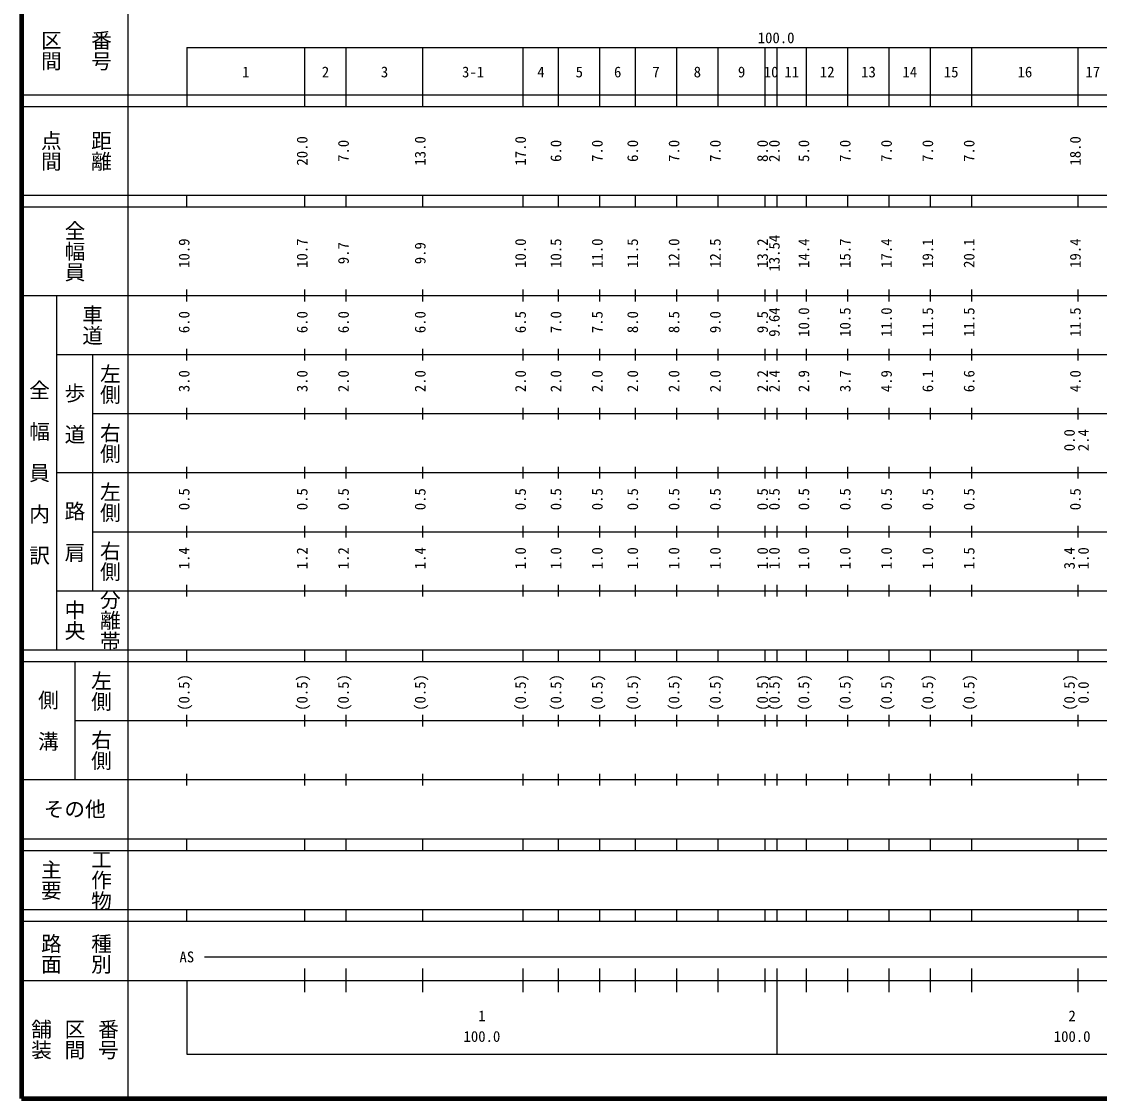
# Model space of a CAD drawing. Units: millimetres on the paper, enlarged 1000 times. Extents: x 40000 to 680000, y 20000 to 380000.
# Drawn here: x 40000 to 222627, y 20000 to 202409 of the extents above; entities that cross this region are included whole.
import ezdxf
from ezdxf.enums import TextEntityAlignment as Align

# ---------------------------------------------------------------- set-up
doc = ezdxf.new("R2010")
doc.units = ezdxf.units.MM
doc.header["$LTSCALE"] = 1000
doc.layers.add('M-TTL', color=2, linetype='Continuous', lineweight=140)
doc.layers.add('M-TTL-BAND', color=7, linetype='Continuous', lineweight=25)
doc.styles.add('@ＭＳ ゴシック', font='')
doc.styles.add('ＭＳ ゴシック', font='')
doc.styles.get('@ＭＳ ゴシック').set_extended_font_data('@MS Gothic')
doc.styles.get('ＭＳ ゴシック').set_extended_font_data('MS Gothic')

msp = doc.modelspace()

# ---------------------------------------------------------------- linework, layer by layer
at = {"layer": 'M-TTL'}
for p, q in [((40000, 380000), (40000, 20000)), ((40000, 20000), (680000, 20000))]:
    msp.add_line(p, q, dxfattribs=at)
at = {"layer": 'M-TTL-BAND'}
for p, q in [((58000, 370000), (58000, 20000)), ((68000, 198000), (579000, 198000)), ((68000, 198000), (68000, 188000)), ((88000, 188000), (88000, 198000)), ((95000, 188000), (95000, 198000)), ((108000, 188000), (108000, 198000)), ((125000, 188000), (125000, 198000)), ((131000, 188000), (131000, 198000)), ((138000, 188000), (138000, 198000)), ((144000, 188000), (144000, 198000)), ((151000, 188000), (151000, 198000)), ((158000, 188000), (158000, 198000)), ((166000, 188000), (166000, 198000)), ((168000, 188000), (168000, 198000)), ((173000, 188000), (173000, 198000)), ((180000, 188000), (180000, 198000)), ((187000, 188000), (187000, 198000)), ((194000, 188000), (194000, 198000)), ((201000, 188000), (201000, 198000)), ((219000, 188000), (219000, 198000)), ((40000, 190000), (579000, 190000)), ((40000, 188000), (579000, 188000)), ((40000, 173000), (579000, 173000)), ((68000, 171000), (68000, 173000)), ((88000, 171000), (88000, 173000)), ((95000, 171000), (95000, 173000)), ((108000, 171000), (108000, 173000)), ((125000, 171000), (125000, 173000)), ((131000, 171000), (131000, 173000)), ((138000, 171000), (138000, 173000)), ((144000, 171000), (144000, 173000)), ((151000, 171000), (151000, 173000)), ((158000, 171000), (158000, 173000)), ((166000, 171000), (166000, 173000)), ((168000, 171000), (168000, 173000)), ((173000, 171000), (173000, 173000)), ((180000, 171000), (180000, 173000)), ((187000, 171000), (187000, 173000)), ((194000, 171000), (194000, 173000)), ((201000, 171000), (201000, 173000)), ((219000, 171000), (219000, 173000)), ((40000, 171000), (579000, 171000)), ((40000, 156000), (579000, 156000)), ((46000, 96000), (46000, 156000)), ((68000, 155000), (68000, 157000)), ((88000, 155000), (88000, 157000)), ((95000, 155000), (95000, 157000)), ((108000, 155000), (108000, 157000)), ((125000, 155000), (125000, 157000)), ((131000, 155000), (131000, 157000)), ((138000, 155000), (138000, 157000)), ((144000, 155000), (144000, 157000)), ((151000, 155000), (151000, 157000)), ((158000, 155000), (158000, 157000)), ((166000, 155000), (166000, 157000)), ((168000, 155000), (168000, 157000)), ((173000, 155000), (173000, 157000)), ((180000, 155000), (180000, 157000)), ((187000, 155000), (187000, 157000)), ((194000, 155000), (194000, 157000)), ((201000, 155000), (201000, 157000)), ((219000, 155000), (219000, 157000)), ((68000, 145000), (68000, 147000)), ((88000, 145000), (88000, 147000)), ((95000, 145000), (95000, 147000)), ((108000, 145000), (108000, 147000)), ((125000, 145000), (125000, 147000)), ((131000, 145000), (131000, 147000)), ((138000, 145000), (138000, 147000)), ((144000, 145000), (144000, 147000)), ((151000, 145000), (151000, 147000)), ((158000, 145000), (158000, 147000)), ((166000, 145000), (166000, 147000)), ((168000, 145000), (168000, 147000)), ((173000, 145000), (173000, 147000)), ((180000, 145000), (180000, 147000)), ((187000, 145000), (187000, 147000)), ((194000, 145000), (194000, 147000)), ((201000, 145000), (201000, 147000)), ((219000, 145000), (219000, 147000)), ((46000, 146000), (579000, 146000)), ((52000, 146000), (52000, 106000)), ((68000, 135000), (68000, 137000)), ((88000, 135000), (88000, 137000)), ((95000, 135000), (95000, 137000)), ((108000, 135000), (108000, 137000)), ((125000, 135000), (125000, 137000)), ((131000, 135000), (131000, 137000)), ((138000, 135000), (138000, 137000)), ((144000, 135000), (144000, 137000)), ((151000, 135000), (151000, 137000)), ((158000, 135000), (158000, 137000)), ((166000, 135000), (166000, 137000)), ((168000, 135000), (168000, 137000)), ((173000, 135000), (173000, 137000)), ((180000, 135000), (180000, 137000)), ((187000, 135000), (187000, 137000)), ((194000, 135000), (194000, 137000)), ((201000, 135000), (201000, 137000)), ((219000, 135000), (219000, 137000)), ((52000, 136000), (579000, 136000)), ((68000, 125000), (68000, 127000)), ((88000, 125000), (88000, 127000)), ((95000, 125000), (95000, 127000)), ((108000, 125000), (108000, 127000)), ((125000, 125000), (125000, 127000)), ((131000, 125000), (131000, 127000)), ((138000, 125000), (138000, 127000)), ((144000, 125000), (144000, 127000)), ((151000, 125000), (151000, 127000)), ((158000, 125000), (158000, 127000)), ((166000, 125000), (166000, 127000)), ((168000, 125000), (168000, 127000)), ((173000, 125000), (173000, 127000)), ((180000, 125000), (180000, 127000)), ((187000, 125000), (187000, 127000)), ((194000, 125000), (194000, 127000)), ((201000, 125000), (201000, 127000)), ((219000, 125000), (219000, 127000)), ((46000, 126000), (579000, 126000)), ((68000, 115000), (68000, 117000)), ((88000, 115000), (88000, 117000)), ((95000, 115000), (95000, 117000)), ((108000, 115000), (108000, 117000)), ((125000, 115000), (125000, 117000)), ((131000, 115000), (131000, 117000)), ((138000, 115000), (138000, 117000)), ((144000, 115000), (144000, 117000)), ((151000, 115000), (151000, 117000)), ((158000, 115000), (158000, 117000)), ((166000, 115000), (166000, 117000)), ((168000, 115000), (168000, 117000)), ((173000, 115000), (173000, 117000)), ((180000, 115000), (180000, 117000)), ((187000, 115000), (187000, 117000)), ((194000, 115000), (194000, 117000)), ((201000, 115000), (201000, 117000)), ((219000, 115000), (219000, 117000)), ((52000, 116000), (579000, 116000)), ((46000, 106000), (579000, 106000)), ((68000, 105000), (68000, 107000)), ((88000, 105000), (88000, 107000)), ((95000, 105000), (95000, 107000)), ((108000, 105000), (108000, 107000)), ((125000, 105000), (125000, 107000)), ((131000, 105000), (131000, 107000)), ((138000, 105000), (138000, 107000)), ((144000, 105000), (144000, 107000)), ((151000, 105000), (151000, 107000)), ((158000, 105000), (158000, 107000)), ((166000, 105000), (166000, 107000)), ((168000, 105000), (168000, 107000)), ((173000, 105000), (173000, 107000)), ((180000, 105000), (180000, 107000)), ((187000, 105000), (187000, 107000)), ((194000, 105000), (194000, 107000)), ((201000, 105000), (201000, 107000)), ((219000, 105000), (219000, 107000)), ((40000, 96000), (579000, 96000)), ((68000, 94000), (68000, 96000)), ((88000, 94000), (88000, 96000)), ((95000, 94000), (95000, 96000)), ((108000, 94000), (108000, 96000)), ((125000, 94000), (125000, 96000)), ((131000, 94000), (131000, 96000)), ((138000, 94000), (138000, 96000)), ((144000, 94000), (144000, 96000)), ((151000, 94000), (151000, 96000)), ((158000, 94000), (158000, 96000)), ((166000, 94000), (166000, 96000)), ((168000, 94000), (168000, 96000)), ((173000, 94000), (173000, 96000)), ((180000, 94000), (180000, 96000)), ((187000, 94000), (187000, 96000)), ((194000, 94000), (194000, 96000)), ((201000, 94000), (201000, 96000)), ((219000, 94000), (219000, 96000)), ((40000, 94000), (579000, 94000)), ((49000, 94000), (49000, 74000)), ((68000, 83000), (68000, 85000)), ((88000, 83000), (88000, 85000)), ((95000, 83000), (95000, 85000)), ((108000, 83000), (108000, 85000)), ((125000, 83000), (125000, 85000)), ((131000, 83000), (131000, 85000)), ((138000, 83000), (138000, 85000)), ((144000, 83000), (144000, 85000)), ((151000, 83000), (151000, 85000)), ((158000, 83000), (158000, 85000)), ((166000, 83000), (166000, 85000)), ((168000, 83000), (168000, 85000)), ((173000, 83000), (173000, 85000)), ((180000, 83000), (180000, 85000)), ((187000, 83000), (187000, 85000)), ((194000, 83000), (194000, 85000)), ((201000, 83000), (201000, 85000)), ((219000, 83000), (219000, 85000)), ((49000, 84000), (579000, 84000)), ((68000, 73000), (68000, 75000)), ((88000, 73000), (88000, 75000)), ((95000, 73000), (95000, 75000)), ((108000, 73000), (108000, 75000)), ((125000, 73000), (125000, 75000)), ((131000, 73000), (131000, 75000)), ((138000, 73000), (138000, 75000)), ((144000, 73000), (144000, 75000)), ((151000, 73000), (151000, 75000)), ((158000, 73000), (158000, 75000)), ((166000, 73000), (166000, 75000)), ((168000, 73000), (168000, 75000)), ((173000, 73000), (173000, 75000)), ((180000, 73000), (180000, 75000)), ((187000, 73000), (187000, 75000)), ((194000, 73000), (194000, 75000)), ((201000, 73000), (201000, 75000)), ((219000, 73000), (219000, 75000)), ((40000, 74000), (579000, 74000)), ((40000, 64000), (579000, 64000)), ((68000, 62000), (68000, 64000)), ((88000, 62000), (88000, 64000)), ((95000, 62000), (95000, 64000)), ((108000, 62000), (108000, 64000)), ((125000, 62000), (125000, 64000)), ((131000, 62000), (131000, 64000)), ((138000, 62000), (138000, 64000)), ((144000, 62000), (144000, 64000)), ((151000, 62000), (151000, 64000)), ((158000, 62000), (158000, 64000)), ((166000, 62000), (166000, 64000)), ((168000, 62000), (168000, 64000)), ((173000, 62000), (173000, 64000)), ((180000, 62000), (180000, 64000)), ((187000, 62000), (187000, 64000)), ((194000, 62000), (194000, 64000)), ((201000, 62000), (201000, 64000)), ((219000, 62000), (219000, 64000)), ((40000, 62000), (579000, 62000)), ((40000, 52000), (579000, 52000)), ((68000, 50000), (68000, 52000)), ((88000, 50000), (88000, 52000)), ((95000, 50000), (95000, 52000)), ((108000, 50000), (108000, 52000)), ((125000, 50000), (125000, 52000)), ((131000, 50000), (131000, 52000)), ((138000, 50000), (138000, 52000)), ((144000, 50000), (144000, 52000)), ((151000, 50000), (151000, 52000)), ((158000, 50000), (158000, 52000)), ((166000, 50000), (166000, 52000)), ((168000, 50000), (168000, 52000)), ((173000, 50000), (173000, 52000)), ((180000, 50000), (180000, 52000)), ((187000, 50000), (187000, 52000)), ((194000, 50000), (194000, 52000)), ((201000, 50000), (201000, 52000)), ((219000, 50000), (219000, 52000)), ((40000, 50000), (579000, 50000)), ((71000, 44000), (565000, 44000)), ((88000, 38000), (88000, 42000)), ((95000, 38000), (95000, 42000)), ((108000, 38000), (108000, 42000)), ((125000, 38000), (125000, 42000)), ((131000, 38000), (131000, 42000)), ((138000, 38000), (138000, 42000)), ((144000, 38000), (144000, 42000)), ((151000, 38000), (151000, 42000)), ((158000, 38000), (158000, 42000)), ((166000, 38000), (166000, 42000)), ((168000, 27500), (168000, 42000)), ((173000, 38000), (173000, 42000)), ((180000, 38000), (180000, 42000)), ((187000, 38000), (187000, 42000)), ((194000, 38000), (194000, 42000)), ((201000, 38000), (201000, 42000)), ((219000, 38000), (219000, 42000)), ((40000, 40000), (579000, 40000)), ((68000, 40000), (68000, 27500)), ((68000, 27500), (579000, 27500))]:
    msp.add_line(p, q, dxfattribs=at)

# ---------------------------------------------------------------- texts
at = {"layer": 'M-TTL-BAND', "style": '@ＭＳ ゴシック'}
for s, p in [('区間', (45000, 197500)), ('番号', (53500, 197500)), ('点間', (45000, 180500)), ('距離', (53500, 180500)), ('全幅員', (49000, 163500)), ('車道', (52000, 151000)), ('左側', (55000, 141000)), ('全\u3000幅\u3000員\u3000内\u3000訳', (43000, 126000)), ('歩\u3000道', (49000, 136000)), ('右側', (55000, 131000)), ('左側', (55000, 121000)), ('路\u3000肩', (49000, 116000)), ('右側', (55000, 111000)), ('分離帯', (55000, 101000)), ('中央', (49000, 101000)), ('左側', (53500, 89000)), ('側\u3000溝', (44500, 84000)), ('右側', (53500, 79000)), ('主要', (45000, 57000)), ('工作物', (53500, 57000)), ('路面', (45000, 44500)), ('種別', (53500, 44500)), ('舗装', (43333, 30000)), ('区間', (49000, 30000)), ('番号', (54667, 30000))]:
    msp.add_text(s, height=2566, rotation=270, dxfattribs=at).set_placement(p, align=Align.MIDDLE_CENTER)
at = {"layer": 'M-TTL-BAND', "style": 'ＭＳ ゴシック'}
for s, p in [('100.0', (167844, 198195)), ('1', (78000, 192405)), ('2', (91500, 192405)), ('3', (101500, 192405)), ('3-1', (116500, 192405)), ('4', (128000, 192405)), ('5', (134500, 192405)), ('6', (141000, 192405)), ('7', (147500, 192405)), ('8', (154500, 192405)), ('9', (162000, 192405)), ('10', (167000, 192405)), ('11', (170500, 192405)), ('12', (176500, 192405)), ('13', (183500, 192405)), ('14', (190500, 192405)), ('15', (197500, 192405)), ('16', (210000, 192405)), ('17', (221500, 192405)), ('AS', (68000, 42500)), ('1', (118000, 32523)), ('2', (218000, 32523)), ('100.0', (118000, 29033)), ('100.0', (218000, 29033))]:
    msp.add_text(s, height=1833, dxfattribs=at).set_placement(p, align=Align.BOTTOM_CENTER)
for s, p in [('20.0', (89000, 180500)), ('13.0', (109000, 180500)), ('17.0', (126000, 180500)), ('18.0', (220000, 180500)), ('7.0', (96000, 180500)), ('6.0', (132000, 180500)), ('7.0', (139000, 180500)), ('6.0', (145000, 180500)), ('7.0', (152000, 180500)), ('7.0', (159000, 180500)), ('8.0', (167000, 180500)), ('2.0', (169000, 180500)), ('5.0', (174000, 180500)), ('7.0', (181000, 180500)), ('7.0', (188000, 180500)), ('7.0', (195000, 180500)), ('7.0', (202000, 180500)), ('13.54', (169000, 163174)), ('10.9', (69000, 163174)), ('10.7', (89000, 163174)), ('9.7', (96000, 163174)), ('9.9', (109000, 163174)), ('10.0', (126001, 163174)), ('10.5', (132000, 163174)), ('11.0', (139000, 163174)), ('11.5', (145000, 163174)), ('12.0', (152000, 163174)), ('12.5', (159000, 163174)), ('13.2', (167000, 163174)), ('14.4', (174000, 163174)), ('15.7', (181000, 163174)), ('17.4', (188000, 163174)), ('19.1', (195000, 163174)), ('20.1', (202000, 163174)), ('19.4', (220000, 163174)), ('9.64', (169000, 151500)), ('10.0', (174000, 151500)), ('10.5', (181000, 151500)), ('11.0', (188000, 151500)), ('11.5', (195000, 151500)), ('11.5', (202000, 151500)), ('11.5', (220000, 151500)), ('6.0', (69000, 151500)), ('6.0', (89000, 151500)), ('6.0', (96000, 151500)), ('6.0', (109000, 151500)), ('6.5', (126001, 151500)), ('7.0', (132000, 151500)), ('7.5', (139000, 151500)), ('8.0', (145000, 151500)), ('8.5', (152000, 151500)), ('9.0', (159000, 151500)), ('9.5', (167000, 151500)), ('3.0', (69000, 141500)), ('3.0', (89000, 141500)), ('2.0', (96000, 141500)), ('2.0', (109000, 141500)), ('2.0', (126000, 141500)), ('2.0', (132000, 141500)), ('2.0', (139000, 141500)), ('2.0', (145000, 141500)), ('2.0', (152000, 141500)), ('2.0', (159000, 141500)), ('2.2', (167000, 141500)), ('2.4', (169000, 141500)), ('2.9', (174000, 141500)), ('3.7', (181000, 141500)), ('4.9', (188000, 141500)), ('6.1', (195000, 141500)), ('6.6', (202000, 141500)), ('4.0', (220000, 141500)), ('0.0', (219000, 131500)), ('2.4', (221370, 131500)), ('0.5', (69000, 121500)), ('0.5', (89000, 121500)), ('0.5', (96000, 121500)), ('0.5', (109000, 121500)), ('0.5', (126000, 121500)), ('0.5', (132000, 121500)), ('0.5', (139000, 121500)), ('0.5', (145000, 121500)), ('0.5', (152000, 121500)), ('0.5', (159000, 121500)), ('0.5', (167000, 121500)), ('0.5', (169000, 121500)), ('0.5', (174000, 121500)), ('0.5', (181000, 121500)), ('0.5', (188000, 121500)), ('0.5', (195000, 121500)), ('0.5', (202000, 121500)), ('0.5', (220000, 121500)), ('1.4', (69000, 111500)), ('1.2', (89000, 111500)), ('1.2', (96000, 111500)), ('1.4', (109000, 111500)), ('1.0', (126000, 111500)), ('1.0', (132000, 111500)), ('1.0', (139000, 111500)), ('1.0', (145000, 111500)), ('1.0', (152000, 111500)), ('1.0', (159000, 111500)), ('1.0', (167000, 111500)), ('1.0', (169000, 111500)), ('1.0', (174000, 111500)), ('1.0', (181000, 111500)), ('1.0', (188000, 111500)), ('1.0', (195000, 111500)), ('3.4', (219000, 111500)), ('1.0', (221370, 111500)), ('1.5', (202000, 111500)), ('(0.5)', (69000, 88764)), ('(0.5)', (89000, 88764)), ('(0.5)', (96000, 88764)), ('(0.5)', (109000, 88764)), ('(0.5)', (126000, 88764)), ('(0.5)', (132000, 88764)), ('(0.5)', (139000, 88764)), ('(0.5)', (145000, 88764)), ('(0.5)', (152000, 88764)), ('(0.5)', (159000, 88764)), ('(0.5)', (167000, 88764)), ('(0.5)', (169000, 88764)), ('(0.5)', (174000, 88764)), ('(0.5)', (181000, 88764)), ('(0.5)', (188000, 88764)), ('(0.5)', (195000, 88764)), ('(0.5)', (202000, 88764)), ('(0.5)', (219000, 88764)), ('0.0', (221370, 88764))]:
    msp.add_text(s, height=1833, rotation=90, dxfattribs=at).set_placement(p, align=Align.BOTTOM_CENTER)
msp.add_text('その他', height=2566, dxfattribs=at).set_placement((49000, 69000), align=Align.MIDDLE_CENTER)

doc.saveas('drawing.dxf')
